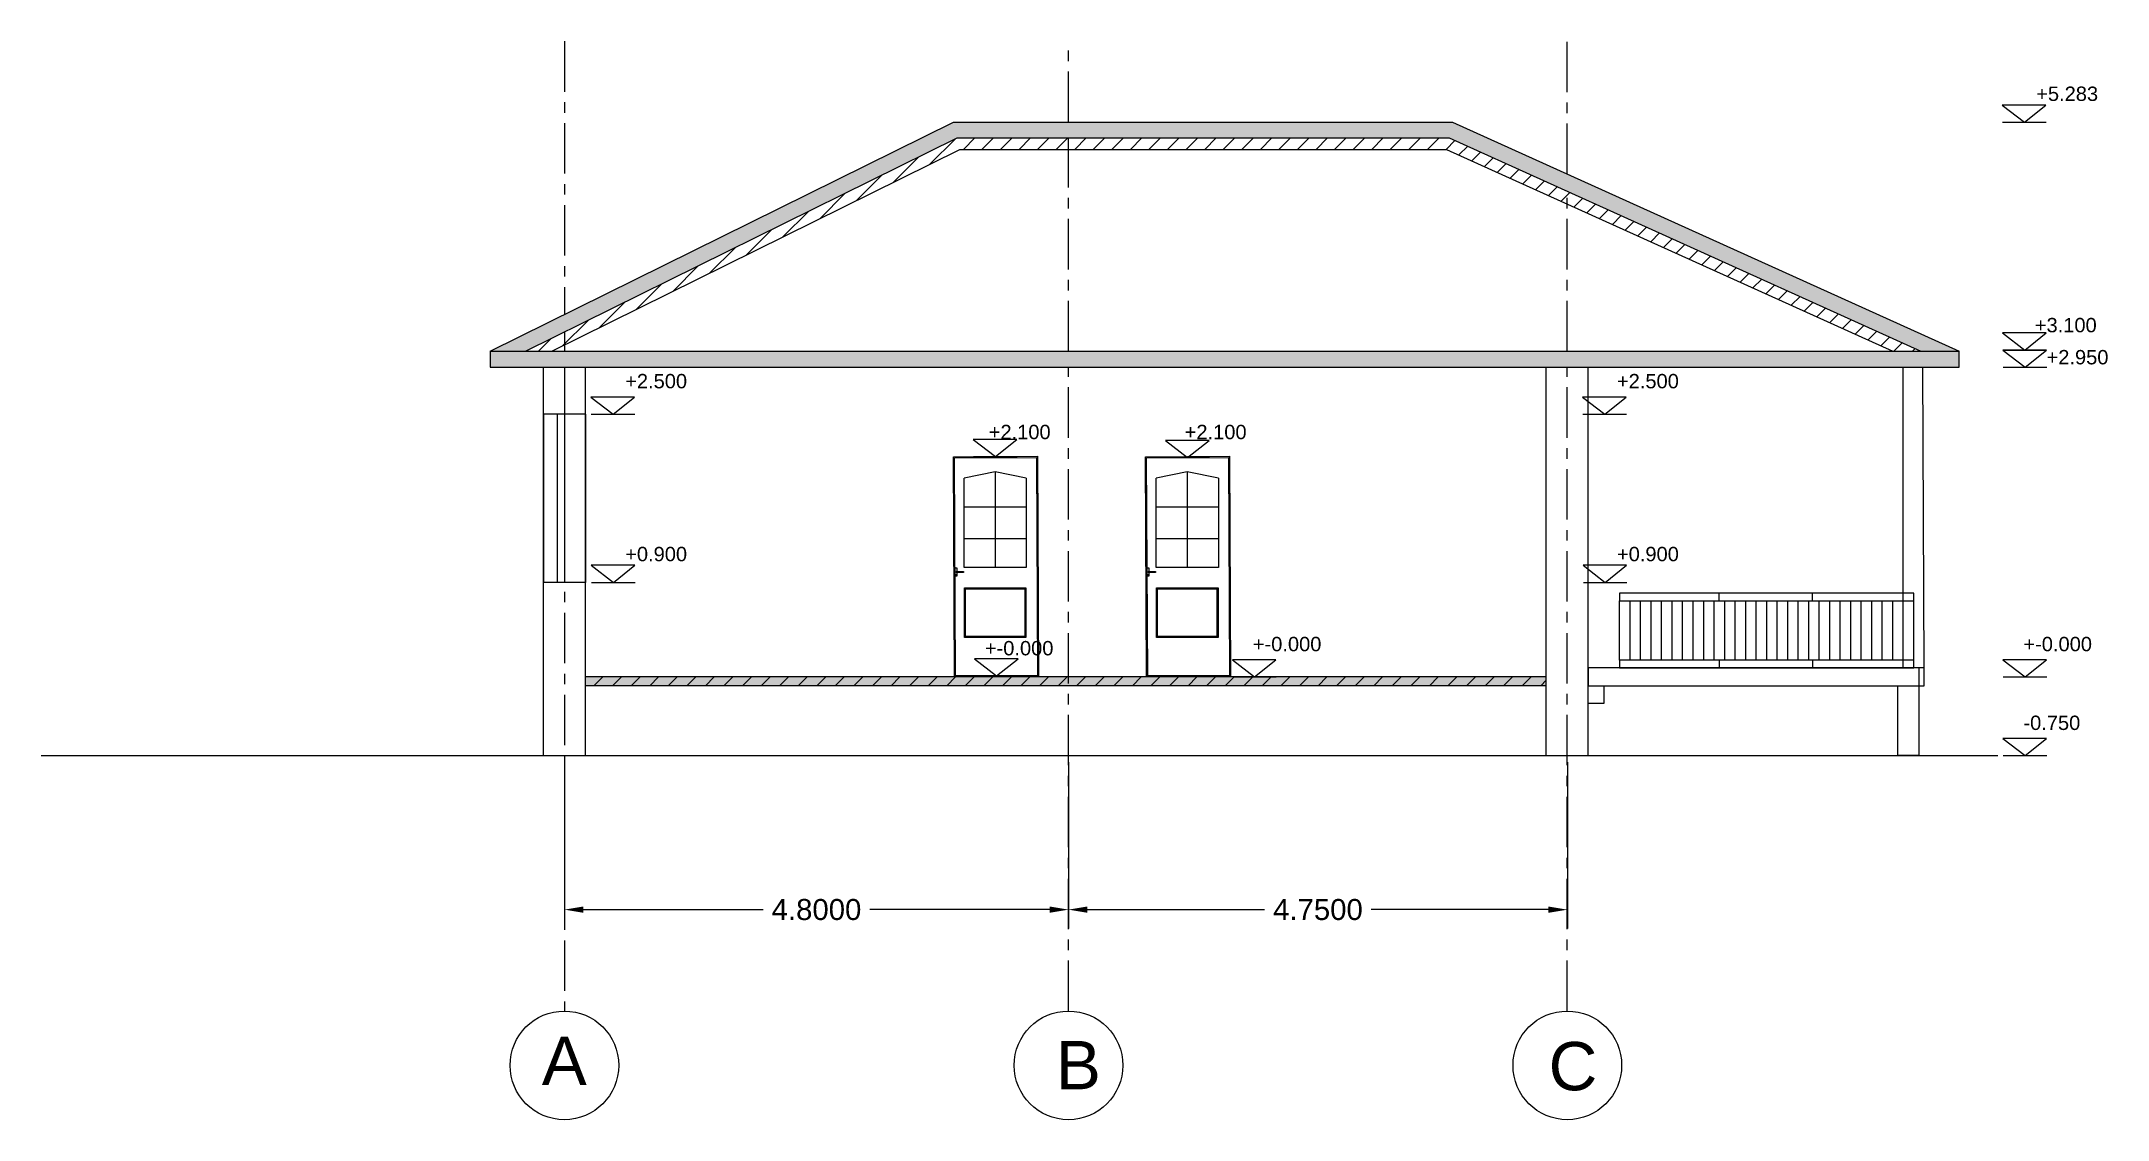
# Model space of a CAD drawing. Header units: inches. Extents: x 10 to 29.7, y 9.2 to 19.4.
import ezdxf

# ---------------------------------------------------------------- set-up
doc = ezdxf.new("R2010")
doc.units = ezdxf.units.IN
doc.header["$MEASUREMENT"] = 0
doc.linetypes.add('ACAD_ISO04W100', pattern=[30, 24, -3, 0, -3])
for name, color, linetype in [('const', 7, 'ACAD_ISO04W100'), ('FOUND', 10, 'ACAD_ISO04W100'), ('helper', 1, 'ACAD_ISO04W100'), ('medium', 130, 'ACAD_ISO04W100'), ('outside', 190, 'ACAD_ISO04W100'), ('show', 100, 'ACAD_ISO04W100')]:
    doc.layers.add(name, color=color, linetype=linetype)
doc.styles.get("Standard").update_dxf_attribs({"font": 'arial.ttf'})
doc.dimstyles.get("Standard").update_dxf_attribs({"dimtxt": 0.2, "dimasz": 0.18, "dimexe": 0.18, "dimexo": 0.0625, "dimgap": 0.09, "dimtad": 0, "dimtih": 1, "dimtoh": 1, "dimdec": 4, "dimzin": 0, "dimdsep": 46, "dimtxsty": 'Standard', "dimcen": 0.09, "dimadec": 0, "dimazin": 0, "dimtfac": 1, "dimtdec": 4, "dimtofl": 0, "dimtmove": 0, "dimatfit": 3, "dimfxl": 1, "dimtolj": 1, "dimtzin": 0, "dimarcsym": 0})

# ---------------------------------------------------------------- blocks, each defined once
blk = doc.blocks.new('*D0')
at = {"color": 0, "lineweight": -2, "transparency": 16777216}
for p, q in [((14.969, 12.578), (14.969, 10.994)), ((19.769, 12.578), (19.769, 10.994)), ((15.149, 11.174), (16.86, 11.174)), ((19.589, 11.174), (17.877, 11.174))]:
    blk.add_line(p, q, dxfattribs=at)
at = {"color": 0, "transparency": 16777216}
for points in [[(15.149, 11.204), (15.149, 11.144), (14.969, 11.174)], [(19.589, 11.204), (19.589, 11.144), (19.769, 11.174)]]:
    blk.add_solid(points, dxfattribs=at)
at = {"layer": 'Defpoints', "color": 0, "transparency": 16777216}
for p in [(14.969, 12.641), (19.769, 12.641), (19.769, 11.174)]:
    blk.add_point(p, dxfattribs=at)
at = {"color": 0, "transparency": 16777216, "insert": (17.369, 11.174), "char_height": 0.2, "attachment_point": 5}
blk.add_mtext('\\A1;4.8000', dxfattribs=at)
blk = doc.blocks.new('*D1')
at = {"color": 0, "lineweight": -2, "transparency": 16777216}
for p, q in [((19.769, 12.578), (19.769, 10.994)), ((24.519, 12.578), (24.519, 10.994)), ((19.949, 11.174), (21.635, 11.174)), ((24.339, 11.174), (22.652, 11.174))]:
    blk.add_line(p, q, dxfattribs=at)
at = {"color": 0, "transparency": 16777216}
for points in [[(19.949, 11.204), (19.949, 11.144), (19.769, 11.174)], [(24.339, 11.204), (24.339, 11.144), (24.519, 11.174)]]:
    blk.add_solid(points, dxfattribs=at)
at = {"layer": 'Defpoints', "color": 0, "transparency": 16777216}
for p in [(19.769, 12.641), (24.519, 12.641), (24.519, 11.174)]:
    blk.add_point(p, dxfattribs=at)
at = {"color": 0, "transparency": 16777216, "insert": (22.144, 11.174), "char_height": 0.2, "attachment_point": 5}
blk.add_mtext('\\A1;4.7500', dxfattribs=at)

msp = doc.modelspace()

# ---------------------------------------------------------------- hatches: boundary and pattern name
at = {"layer": 'helper'}
h = msp.add_hatch(color=256, dxfattribs=at)
h.dxf.hatch_style = 1
h.paths.add_polyline_path([(25.21577, 16.49086), (14.26122, 16.49086), (14.2617, 16.34086), (25.21577, 16.34086)])
h = msp.add_hatch(color=256, dxfattribs=at)
h.dxf.hatch_style = 1
h.paths.add_polyline_path([(28.24987, 16.49086), (14.26122, 16.49086), (14.2617, 16.34086), (28.24987, 16.34086)])
at = {"layer": 'medium'}
h = msp.add_hatch(color=256, dxfattribs=at)
h.dxf.hatch_style = 1
h.paths.add_polyline_path([(18.76839, 14.39454), (18.70605, 14.39454), (18.70605, 14.38541), (18.76839, 14.38541)])
h.paths.add_polyline_path([(18.70605, 14.39454), (18.69805, 14.39454), (18.69805, 14.38541), (18.70605, 14.38541)])
h = msp.add_hatch(color=256, dxfattribs=at)
h.dxf.hatch_style = 1
h.paths.add_polyline_path([(20.59755, 14.39454), (20.53521, 14.39454), (20.53521, 14.38541), (20.59755, 14.38541)])
h.paths.add_polyline_path([(20.53521, 14.39454), (20.52721, 14.39454), (20.52721, 14.38541), (20.53521, 14.38541)])
at = {"layer": 'outside'}
h = msp.add_hatch(color=256, dxfattribs=at)
h.dxf.hatch_style = 1
h.paths.add_polyline_path([(18.70948, 18.52386), (23.39206, 18.52386), (27.88595, 16.49086), (28.24987, 16.49086), (23.42441, 18.67386), (18.67441, 18.67386), (14.26122, 16.49086), (14.59953, 16.49086)])
h = msp.add_hatch(dxfattribs=at)
h.set_pattern_fill('ANSI31', color=256)
h.paths.add_polyline_path([(24.51857, 18.01423), (24.51857, 17.8935), (27.61907, 16.49086), (27.88595, 16.49086)])
h.paths.add_polyline_path([(23.39206, 18.52386), (19.76857, 18.52386), (19.76857, 18.41386), (23.36833, 18.41386), (24.51857, 17.8935), (24.51857, 18.01423)])
h.paths.add_polyline_path([(19.76857, 18.52386), (18.70948, 18.52386), (14.59953, 16.49086), (14.84763, 16.49086), (18.7352, 18.41386), (19.76857, 18.41386)])
h = msp.add_hatch(color=256, dxfattribs=at)
h.dxf.hatch_style = 1
h.paths.add_polyline_path([(19.76857, 18.67386), (18.67441, 18.67386), (14.96857, 16.84076), (14.96857, 16.67341), (18.70948, 18.52386), (19.76857, 18.52386)])
h.paths.add_polyline_path([(23.42441, 18.67386), (19.76857, 18.67386), (19.76857, 18.52386), (23.39206, 18.52386), (24.51857, 18.01423), (24.51857, 18.17887)])
h.paths.add_polyline_path([(24.51857, 18.17887), (24.51857, 18.01423), (27.88595, 16.49086), (28.24987, 16.49086)])
at = {"layer": 'outside', "true_color": 0x642165}
h = msp.add_hatch(dxfattribs=at)
h.set_pattern_fill('ANSI31', color=219)
h.paths.add_polyline_path([(19.76857, 13.39086), (15.16857, 13.39086), (15.16857, 13.30572), (19.76857, 13.30572)])
at = {"layer": 'outside', "true_color": 0x7aafdf}
h = msp.add_hatch(color=143, dxfattribs=at)
h.dxf.hatch_style = 1
h.paths.add_polyline_path([(19.76857, 13.39086), (15.16857, 13.39086), (15.16857, 13.30572), (19.76857, 13.30572)])
at = {"layer": 'outside', "true_color": 0x642165}
h = msp.add_hatch(dxfattribs=at)
h.set_pattern_fill('ANSI31', color=219)
h.paths.add_polyline_path([(19.76857, 13.39086), (15.16857, 13.39086), (15.16857, 13.30572), (19.76857, 13.30572)])
at = {"layer": 'outside', "true_color": 0x7aafdf}
h = msp.add_hatch(color=143, dxfattribs=at)
h.dxf.hatch_style = 1
h.paths.add_polyline_path([(24.31857, 13.39086), (19.76857, 13.39086), (19.76857, 13.30572), (24.31857, 13.30572)])
at = {"layer": 'outside', "true_color": 0x642165}
h = msp.add_hatch(dxfattribs=at)
h.set_pattern_fill('ANSI31', color=219)
h.paths.add_polyline_path([(24.31857, 13.39086), (19.76857, 13.39086), (19.76857, 13.30572), (24.31857, 13.30572)])

# ---------------------------------------------------------------- linework, layer by layer
for p, q in [((14.76857, 12.64086), (14.76857, 16.34086)), ((15.16857, 12.64086), (15.16857, 16.34086)), ((24.31857, 12.64086), (24.31857, 16.34086)), ((24.71857, 12.64086), (24.71857, 16.34086)), ((27.86676, 13.476), (27.86676, 12.64086)), ((27.66676, 12.64086), (27.66676, 13.30572)), ((9.98776, 12.64086), (28.61756, 12.64086)), ((27.86676, 12.64086), (27.66676, 12.64086))]:
    msp.add_line(p, q)
at = {"layer": 'const', "ltscale": 0.02}
for p, q in [((14.96857, 19.44264), (14.96857, 16.84076)), ((19.76857, 18.67386), (19.76857, 19.44264)), ((24.51857, 18.17887), (24.51857, 19.44264)), ((19.76857, 16.49086), (19.76857, 18.52386)), ((24.51857, 16.49086), (24.51857, 18.01423)), ((14.96857, 16.67341), (14.96857, 16.49086)), ((14.96857, 16.34086), (14.96857, 10.20843)), ((19.76857, 10.20843), (19.76857, 16.34086)), ((24.51857, 10.20843), (24.51857, 16.34086))]:
    msp.add_line(p, q, dxfattribs=at)
at = {"layer": 'const'}
for centre in [(14.96857, 9.69127), (19.76857, 9.69127), (24.51857, 9.69127)]:
    msp.add_circle(centre, 0.51717, dxfattribs=at)
at = {"layer": 'FOUND'}
for p, q in [((24.31857, 13.39086), (15.16857, 13.39086)), ((24.31857, 13.30572), (15.16857, 13.30572))]:
    msp.add_line(p, q, dxfattribs=at)
at = {"layer": 'helper'}
for p, q in [((14.26122, 16.49086), (28.24987, 16.49086)), ((14.26122, 16.49086), (14.2617, 16.34086)), ((14.2617, 16.34086), (28.24987, 16.34086)), ((27.71644, 13.476), (27.71644, 16.34086)), ((27.91644, 13.476), (27.90368, 16.34086)), ((28.24987, 16.34086), (28.24987, 16.49086))]:
    msp.add_line(p, q, dxfattribs=at)
at = {"layer": 'medium'}
for p, q in [((14.76857, 15.89086), (14.76857, 14.29086)), ((15.16857, 15.89086), (14.76857, 15.89086)), ((14.89848, 15.89086), (14.89848, 14.29086)), ((14.96857, 15.89086), (14.96857, 14.29086)), ((15.16857, 15.89086), (15.16857, 14.29086)), ((19.07075, 15.3443), (18.77491, 15.28307)), ((18.77491, 14.43165), (18.77491, 15.28307)), ((19.07075, 15.3443), (19.07075, 14.43165)), ((19.3666, 15.28307), (19.07075, 15.3443)), ((19.3666, 15.28307), (19.3666, 14.43165)), ((20.89991, 15.3443), (20.60407, 15.28307)), ((20.60407, 14.43165), (20.60407, 15.28307)), ((20.89991, 15.3443), (20.89991, 14.43165)), ((21.19576, 15.28307), (20.89991, 15.3443)), ((21.19576, 15.28307), (21.19576, 14.43165)), ((18.77491, 15.01109), (19.3666, 15.01109)), ((20.60407, 15.01109), (21.19576, 15.01109)), ((18.77491, 14.70954), (19.3666, 14.70954)), ((20.60407, 14.70954), (21.19576, 14.70954)), ((19.3666, 14.43165), (18.77491, 14.43165)), ((21.19576, 14.43165), (20.60407, 14.43165)), ((15.16857, 14.29086), (14.76857, 14.29086)), ((25.96514, 14.11519), (25.96514, 14.18807)), ((26.8531, 14.11519), (26.8531, 14.18807)), ((25.01699, 13.54889), (25.01699, 14.11519)), ((25.11699, 13.54889), (25.11699, 14.11519)), ((25.21699, 13.54889), (25.21699, 14.11519)), ((25.31699, 13.54889), (25.31699, 14.11519)), ((25.41699, 13.54889), (25.41699, 14.11519)), ((25.51699, 13.54889), (25.51699, 14.11519)), ((25.61699, 13.54889), (25.61699, 14.11519)), ((25.71699, 13.54889), (25.71699, 14.11519)), ((25.81699, 13.54889), (25.81699, 14.11519)), ((25.91699, 13.54889), (25.91699, 14.11519)), ((26.01699, 13.54889), (26.01699, 14.11519)), ((26.11699, 13.54889), (26.11699, 14.11519)), ((26.21699, 13.54889), (26.21699, 14.11519)), ((26.31699, 13.54889), (26.31699, 14.11519)), ((26.41699, 13.54889), (26.41699, 14.11519)), ((26.51699, 13.54889), (26.51699, 14.11519)), ((26.61699, 13.54889), (26.61699, 14.11519)), ((26.71699, 13.54889), (26.71699, 14.11519)), ((26.81699, 13.54889), (26.81699, 14.11519)), ((26.91699, 13.54889), (26.91699, 14.11519)), ((27.01699, 13.54889), (27.01699, 14.11519)), ((27.11699, 13.54889), (27.11699, 14.11519)), ((27.21699, 13.54889), (27.21699, 14.11519)), ((27.31699, 13.54889), (27.31699, 14.11519)), ((27.41699, 13.54889), (27.41699, 14.11519)), ((27.51699, 13.54889), (27.51699, 14.11519)), ((27.61699, 13.54889), (27.61699, 14.11519)), ((27.71699, 13.54889), (27.71699, 14.11519)), ((27.81699, 13.54889), (27.81699, 14.11519)), ((25.96514, 13.54889), (25.96514, 13.476)), ((26.8531, 13.54889), (26.8531, 13.476)), ((24.86682, 13.30572), (24.86682, 13.13648)), ((24.86682, 13.13648), (24.71857, 13.13648))]:
    msp.add_line(p, q, dxfattribs=at)
for points in [[(19.48359, 13.39086), (18.68359, 13.39086), (18.67327, 15.4869), (19.47329, 15.49084)], [(19.47354, 13.40086), (18.69354, 13.40086), (18.68332, 15.47695), (19.46334, 15.48079)], [(21.31275, 13.39086), (20.51275, 13.39086), (20.50243, 15.4869), (21.30245, 15.49084)], [(21.3027, 13.40086), (20.5227, 13.40086), (20.51248, 15.47695), (21.2925, 15.48079)], [(18.69805, 14.39454), (18.76839, 14.39454), (18.76839, 14.38541), (18.69805, 14.38541)], [(20.52721, 14.39454), (20.59755, 14.39454), (20.59755, 14.38541), (20.52721, 14.38541)], [(18.77787, 14.23822), (19.36364, 14.23822), (19.36364, 13.76521), (18.77787, 13.76521)], [(18.78787, 14.22822), (19.35364, 14.22822), (19.35364, 13.77521), (18.78787, 13.77521)], [(20.60703, 14.23822), (21.1928, 14.23822), (21.1928, 13.76521), (20.60703, 13.76521)], [(20.61703, 14.22822), (21.1828, 14.22822), (21.1828, 13.77521), (20.61703, 13.77521)], [(25.01699, 14.11519), (27.81699, 14.11519), (27.81699, 14.18807), (25.01699, 14.18807)], [(24.71857, 13.30572), (27.91644, 13.30572), (27.91644, 13.476), (24.71857, 13.476)], [(25.01699, 13.476), (27.81699, 13.476), (27.81699, 13.54889), (25.01699, 13.54889)]]:
    msp.add_lwpolyline(points, close=True, dxfattribs=at)
for points in [[(18.70605, 14.38541), (18.70605, 14.34986), (18.68868, 14.34981), (18.68868, 14.42741), (18.70605, 14.42746), (18.70605, 14.39454)], [(20.53521, 14.38541), (20.53521, 14.34986), (20.51784, 14.34981), (20.51784, 14.42741), (20.53521, 14.42746), (20.53521, 14.39454)]]:
    msp.add_lwpolyline(points, dxfattribs=at)
for centre in [(18.69748, 14.35829), (20.52664, 14.35829)]:
    msp.add_circle(centre, 0.00845, dxfattribs=at)
at = {"layer": 'outside'}
for points in [[(14.26122, 16.49086), (18.67441, 18.67386), (23.42441, 18.67386), (28.24987, 16.49086)], [(14.59953, 16.49086), (18.70948, 18.52386), (23.39206, 18.52386), (27.88595, 16.49086)], [(14.84763, 16.49086), (18.7352, 18.41386), (23.36833, 18.41386), (27.61907, 16.49086)]]:
    msp.add_lwpolyline(points, dxfattribs=at)
at = {"layer": 'show'}
for p, q in [((28.66374, 18.67386), (29.07894, 18.67386)), ((28.66696, 16.50327), (29.08216, 16.50327)), ((28.67018, 16.34086), (29.08537, 16.34086)), ((15.22382, 15.89086), (15.63902, 15.89086)), ((24.66761, 15.89086), (25.0828, 15.89086)), ((18.86568, 15.48887), (19.28087, 15.48887)), ((20.69489, 15.47887), (21.11009, 15.47887)), ((15.22772, 14.29086), (15.64292, 14.29086)), ((24.67151, 14.29086), (25.0867, 14.29086)), ((18.87594, 13.40086), (19.29113, 13.40086)), ((21.3325, 13.39086), (21.7477, 13.39086)), ((28.67018, 13.39086), (29.08537, 13.39086)), ((28.67018, 12.64086), (29.08537, 12.64086))]:
    msp.add_line(p, q, dxfattribs=at)
for points in [[(29.07572, 18.83627), (28.66052, 18.83627), (28.87134, 18.67386)], [(29.07894, 16.66568), (28.66374, 16.66568), (28.87456, 16.50327)], [(29.08216, 16.50327), (28.66696, 16.50327), (28.87778, 16.34086)], [(15.6358, 16.05327), (15.22061, 16.05327), (15.43142, 15.89086)], [(25.07958, 16.05327), (24.66439, 16.05327), (24.87521, 15.89086)], [(19.27766, 15.65127), (18.86246, 15.65127), (19.07328, 15.48887)], [(21.10687, 15.64128), (20.69167, 15.64128), (20.90249, 15.47887)], [(15.6397, 14.45327), (15.22451, 14.45327), (15.43532, 14.29086)], [(25.08348, 14.45327), (24.66829, 14.45327), (24.87911, 14.29086)], [(19.28791, 13.56327), (18.87272, 13.56327), (19.08354, 13.40086)], [(21.74448, 13.55327), (21.32928, 13.55327), (21.5401, 13.39086)], [(29.08216, 13.55327), (28.66696, 13.55327), (28.87778, 13.39086)], [(29.08216, 12.80327), (28.66696, 12.80327), (28.87778, 12.64086)]]:
    msp.add_lwpolyline(points, close=True, dxfattribs=at)

# ---------------------------------------------------------------- texts
at = {"char_height": 0.45982, "attachment_point": 1}
for s, insert in [('A', (14.75324, 9.9633)), ('B', (19.64937, 9.92362)), ('C', (24.3405, 9.91377))]:
    msp.add_mtext_dynamic_manual_height_columns(s, width=1.0190861, gutter_width=2.2991, heights=[0], dxfattribs=dict(at, insert=insert))
at = {"layer": 'outside', "char_height": 0.136693, "attachment_point": 1}
for s, insert in [('+5.283', (28.9835, 19.01171)), ('+3.100', (28.97035, 16.80878)), ('+2.950', (29.08216, 16.50327)), ('+2.500', (15.54748, 16.27519)), ('+2.500', (24.99127, 16.27519)), ('+2.100', (19.00931, 15.79086)), ('+2.100', (20.87506, 15.79086)), ('+0.900', (15.54748, 14.62871)), ('+0.900', (24.99127, 14.62871)), ('+-0.000', (21.52399, 13.77163)), ('+-0.000', (28.86167, 13.77163)), ('+-0.000', (18.97236, 13.73234)), ('-0.750', (28.86167, 13.02163))]:
    msp.add_mtext_dynamic_manual_height_columns(s, width=0.2683421, gutter_width=0.68346, heights=[0], dxfattribs=dict(at, insert=insert))

# ---------------------------------------------------------------- dimensions: what is measured, and where the dimension line sits
for base, p1, p2, picture, middle in [((19.76857, 11.1742), (14.96857, 12.64086), (19.76857, 12.64086), '*D0', (17.36857, 11.1742)), ((24.51857, 11.1742), (19.76857, 12.64086), (24.51857, 12.64086), '*D1', (22.14357, 11.1742))]:
    dim = msp.add_linear_dim(base=base, p1=p1, p2=p2, dimstyle='Standard')
    dim.commit()
    dim.dimension.update_dxf_attribs({"geometry": picture, "text_midpoint": middle})

doc.saveas('drawing.dxf')
